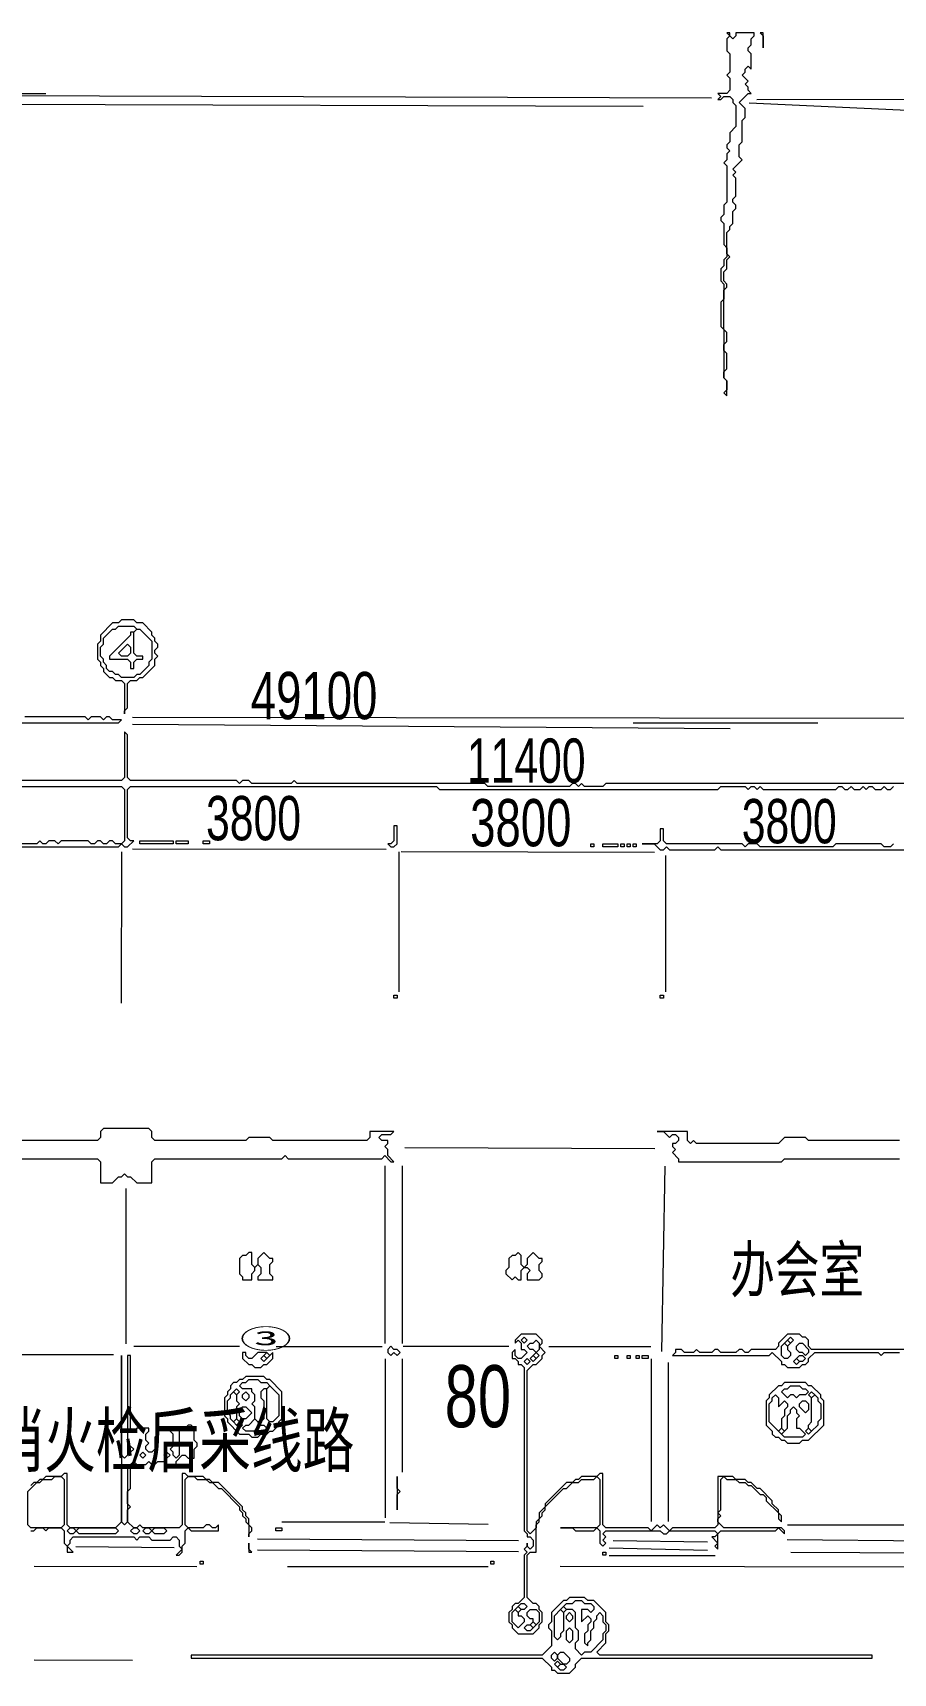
# Model space of a CAD drawing. Extents: x 10 to 1972, y 10 to 1392.
# Drawn here: x 823 to 1107, y 850 to 1392 of the extents above; entities that cross this region are included whole.
import ezdxf

# ---------------------------------------------------------------- set-up
doc = ezdxf.new("R2010")
doc.units = 0
for name, color, linetype, lineweight in [('OCR_TEXT', 6, 'Continuous', 0), ('TRACE_CURVE', 6, 'Continuous', 0), ('TRACE_STRAIGHT', 5, 'Continuous', 0), ('TRACE_TEXT_SYMBOL', 6, 'Continuous', 0)]:
    doc.layers.add(name, color=color, linetype=linetype, lineweight=lineweight)
doc.styles.add('wqy-unicode', font='wqy-unicode.lff')

msp = doc.modelspace()

# ---------------------------------------------------------------- linework, layer by layer
at = {"layer": 'TRACE_CURVE', "color": 6}
for points in [[(1052, 1392), (1053, 1391), (1052, 1390), (1052, 1386), (1053, 1385), (1053, 1379), (1052, 1378), (1053, 1377), (1053, 1373), (1052, 1372), (1049, 1372), (1050, 1371), (1049, 1370), (1050, 1370), (1051, 1371), (1053, 1371), (1054, 1370), (1054, 1369), (1055, 1368), (1055, 1361), (1053, 1359), (1053, 1356), (1052, 1355), (1052, 1354), (1053, 1353), (1052, 1352), (1052, 1350), (1051, 1349), (1052, 1348), (1052, 1336), (1051, 1335), (1051, 1332), (1050, 1331), (1050, 1330), (1051, 1329), (1051, 1322), (1052, 1321), (1052, 1318), (1051, 1317), (1051, 1315), (1050, 1314), (1050, 1310), (1051, 1309), (1051, 1304), (1050, 1303), (1050, 1295), (1051, 1294), (1051, 1278), (1052, 1277), (1052, 1274), (1051, 1273), (1052, 1272), (1052, 1277), (1051, 1278), (1051, 1280), (1052, 1281), (1052, 1286), (1051, 1287), (1051, 1289), (1052, 1290), (1052, 1293), (1051, 1294), (1051, 1307), (1052, 1308)], [(1052, 1308), (1052, 1309), (1051, 1310), (1051, 1313), (1052, 1314), (1052, 1317), (1053, 1318), (1052, 1319), (1052, 1326), (1053, 1327), (1053, 1328), (1054, 1329), (1054, 1333), (1055, 1334), (1055, 1335), (1054, 1336), (1054, 1337), (1055, 1338), (1055, 1344), (1054, 1345), (1055, 1346), (1054, 1347), (1057, 1350), (1056, 1351), (1056, 1355), (1057, 1356), (1057, 1363), (1058, 1364), (1058, 1367), (1056, 1369), (1059, 1372), (1060, 1372), (1059, 1373), (1059, 1374), (1058, 1375), (1059, 1376), (1057, 1378), (1058, 1379), (1058, 1380), (1059, 1381), (1060, 1380), (1060, 1385), (1059, 1386), (1059, 1387), (1060, 1388), (1060, 1390), (1061, 1391), (1061, 1392), (1055, 1392), (1055, 1391), (1054, 1390), (1053, 1391), (1053, 1392), (1052, 1392)], [(891, 1144), (890, 1145), (855, 1145), (854, 1146), (854, 1160), (853, 1161), (853, 1146), (852, 1145), (779, 1145)], [(1118, 1144), (1012, 1144), (1011, 1143), (1005, 1143), (1004, 1144), (1003, 1143), (1002, 1144), (1001, 1144), (1000, 1143), (973, 1143), (972, 1144), (910, 1144), (909, 1145), (908, 1144), (895, 1144), (894, 1145), (892, 1145), (891, 1144)], [(680, 1143), (852, 1143), (853, 1142), (853, 1125), (852, 1124), (850, 1124), (849, 1125), (848, 1125), (847, 1124), (846, 1124), (845, 1125), (844, 1125), (843, 1124), (842, 1124), (841, 1125), (832, 1125), (831, 1124), (830, 1125), (828, 1125), (827, 1124), (826, 1124), (825, 1125), (824, 1124), (798, 1124)], [(770, 1123), (851, 1123), (852, 1124), (853, 1123), (854, 1123), (856, 1125), (855, 1125), (854, 1126), (854, 1142), (855, 1143), (956, 1143), (957, 1142), (1049, 1142)], [(1049, 1142), (1050, 1143), (1058, 1143), (1059, 1142), (1060, 1143), (1061, 1143), (1062, 1142), (1063, 1143), (1064, 1142), (1088, 1142), (1089, 1143), (1090, 1143), (1091, 1142), (1092, 1142), (1093, 1143), (1094, 1142), (1096, 1142), (1097, 1143), (1098, 1142), (1099, 1143), (1100, 1143), (1101, 1142), (1103, 1142), (1104, 1143), (1105, 1142), (1106, 1142), (1107, 1143)], [(1107, 1124), (1106, 1123), (1104, 1123), (1103, 1124), (1088, 1124), (1087, 1123), (1063, 1123), (1062, 1124), (1059, 1124), (1058, 1123), (1057, 1124), (1032, 1124), (1031, 1125), (1031, 1129), (1030, 1129), (1030, 1125), (1029, 1124), (1024, 1124), (1028, 1124), (1030, 1122), (1031, 1122), (1032, 1123), (1033, 1122), (1048, 1122), (1049, 1123), (1050, 1122), (1117, 1122)], [(771, 1020), (844, 1020), (845, 1019), (845, 1012), (849, 1012), (851, 1014), (852, 1014), (853, 1015), (854, 1014), (855, 1014), (857, 1012), (862, 1012), (862, 1019), (863, 1020), (905, 1020), (906, 1021), (907, 1020), (938, 1020), (939, 1021), (941, 1019), (942, 1019), (940, 1021), (940, 1023), (939, 1024), (940, 1025), (940, 1026), (938, 1026), (937, 1027), (938, 1028), (941, 1028), (942, 1029), (934, 1029), (934, 1027), (933, 1026), (902, 1026), (901, 1027), (894, 1027), (893, 1026), (863, 1026), (862, 1027), (862, 1029), (861, 1030), (846, 1030), (845, 1029), (845, 1027), (844, 1026), (815, 1026)], [(984, 962), (982, 960), (982, 959), (983, 960), (984, 959), (984, 957), (985, 957), (986, 956), (984, 954), (983, 954), (982, 955), (982, 957), (981, 956), (981, 954), (982, 954), (983, 953), (983, 952), (984, 952), (985, 951), (985, 897), (986, 896), (986, 895), (987, 895), (988, 894), (988, 892), (987, 891), (986, 892), (986, 893), (986, 892), (985, 891), (986, 890), (985, 889), (985, 875), (983, 873), (982, 873), (981, 872), (981, 871), (980, 870), (980, 867), (981, 866), (981, 865), (983, 863), (988, 863), (990, 865), (990, 866), (991, 867), (991, 870), (990, 871), (990, 872), (989, 873), (988, 873), (986, 875), (986, 889), (987, 890), (989, 890), (989, 899), (990, 900), (990, 901), (991, 902), (991, 903), (992, 904), (992, 905), (998, 911), (999, 911)], [(1069, 904), (1067, 906), (1067, 907), (1063, 911), (1062, 911), (1060, 913), (1059, 913), (1058, 914), (1055, 914), (1054, 915), (1049, 915), (1049, 899), (1048, 898), (1034, 898), (1033, 897), (1031, 899), (1030, 898), (1029, 899), (1027, 897), (1026, 898), (1012, 898), (1011, 899), (1011, 916), (1010, 916), (1009, 915), (1004, 915), (1003, 914), (1002, 914), (1001, 913), (999, 913), (992, 906), (992, 905), (990, 903), (990, 901), (989, 900), (989, 898), (987, 896), (986, 897), (986, 950), (988, 952), (989, 952), (991, 954), (991, 955), (992, 956), (990, 958), (991, 959), (991, 960), (989, 962), (984, 962)], [(852, 955), (852, 900), (850, 898), (835, 898), (834, 899), (834, 916), (833, 916), (832, 915), (827, 915), (826, 914), (825, 914), (824, 913), (823, 913), (822, 912)], [(858, 899), (857, 898), (856, 898), (854, 900), (854, 904), (855, 905), (854, 906), (854, 910), (855, 911), (855, 919), (856, 920), (857, 919), (860, 919), (861, 920), (862, 919), (863, 919), (864, 920), (866, 920), (867, 919), (870, 919), (870, 920), (872, 922), (873, 922), (874, 921), (876, 921), (876, 924), (877, 925), (877, 926), (876, 927), (876, 931), (875, 932), (874, 932), (873, 931), (871, 931), (871, 922), (870, 921), (869, 922), (869, 923), (868, 924), (869, 925), (869, 929), (868, 930), (868, 931), (864, 931), (864, 929), (863, 928), (863, 924), (862, 923), (861, 923), (860, 924), (860, 925), (861, 926), (860, 927), (860, 929), (861, 930), (861, 931), (857, 931), (856, 930), (855, 931), (855, 955), (854, 955), (854, 922), (853, 921), (852, 922)], [(852, 922), (852, 955)], [(858, 895), (861, 895), (862, 894), (868, 894), (869, 895), (870, 895), (871, 894), (871, 892), (872, 891), (870, 889), (871, 889), (872, 890), (872, 892), (873, 893), (873, 897), (874, 898), (875, 897), (884, 897), (884, 899), (883, 898), (882, 898), (881, 899), (880, 899), (879, 898), (874, 898), (873, 899), (873, 914), (874, 915), (876, 915), (877, 914), (880, 914), (881, 913), (882, 913), (884, 911), (885, 911), (891, 905), (891, 904), (892, 903), (892, 902), (893, 901), (893, 900), (894, 899), (894, 895), (894, 896), (895, 897), (895, 898), (894, 899), (894, 901), (893, 902), (893, 903), (892, 904), (892, 905), (884, 913), (882, 913), (881, 914), (880, 914), (879, 915), (874, 915), (873, 916), (872, 916), (872, 899), (871, 898), (859, 898), (858, 899)], [(999, 911), (1001, 913), (1003, 913), (1004, 914), (1008, 914), (1009, 915), (1010, 914), (1010, 899), (1009, 898), (997, 898), (1001, 898), (1002, 897), (1008, 897), (1009, 898), (1010, 897), (1010, 893), (1011, 892), (1012, 893), (1011, 894), (1012, 895), (1011, 896), (1012, 897), (1030, 897), (1031, 896), (1032, 896), (1033, 897), (1048, 897), (1049, 896), (1048, 895), (1047, 895), (1049, 893), (1048, 892), (1049, 891), (1049, 896), (1050, 897), (1068, 897), (1069, 898), (1071, 896), (1071, 897), (1070, 898), (1051, 898), (1049, 900), (1049, 901), (1050, 902), (1049, 903), (1050, 904), (1050, 914), (1051, 915), (1052, 914), (1055, 914), (1056, 913), (1058, 913), (1059, 912), (1060, 912), (1063, 909), (1064, 909), (1065, 908), (1065, 907), (1069, 903), (1069, 901), (1070, 900), (1070, 902), (1069, 903), (1069, 904)], [(822, 897), (823, 897), (824, 898), (826, 898), (827, 897), (828, 898), (832, 898), (833, 897), (833, 893), (834, 892), (834, 890), (836, 890), (834, 892), (835, 893), (835, 894), (836, 895), (856, 895), (857, 894), (858, 895)]]:
    msp.add_lwpolyline(points, dxfattribs=at)
for points in [[(984, 960), (985, 961), (986, 960), (985, 959)], [(988, 959), (989, 960), (990, 959), (990, 957), (989, 956), (988, 957), (987, 957), (986, 958), (987, 959)], [(985, 953), (986, 954), (987, 953), (986, 952)], [(987, 954), (988, 955), (989, 954), (988, 953)], [(988, 955), (989, 956), (990, 955), (989, 954)], [(854, 924), (855, 925), (856, 924), (855, 923)], [(858, 922), (859, 923), (860, 922), (859, 921)], [(866, 922), (867, 923), (868, 922), (867, 921)], [(852, 918), (853, 919), (854, 918), (854, 900), (853, 899), (852, 900)], [(829, 914), (830, 915), (832, 915), (833, 914), (833, 899), (832, 898), (822, 898), (821, 899), (821, 910), (824, 913), (825, 913), (826, 914)], [(834, 897), (835, 898), (836, 898), (837, 897), (836, 896), (835, 896)], [(837, 897), (838, 898), (850, 898), (851, 897), (850, 896), (838, 896)], [(855, 897), (856, 898), (857, 898), (858, 897), (857, 896), (856, 896)], [(859, 897), (860, 898), (861, 898), (862, 897), (861, 896), (860, 896)], [(862, 897), (863, 898), (866, 898), (867, 897), (866, 896), (863, 896)], [(983, 872), (984, 873), (985, 873), (986, 872), (985, 871), (984, 871)], [(981, 870), (982, 871), (983, 870), (983, 869), (984, 869), (985, 868), (985, 867), (983, 865), (981, 867)], [(982, 871), (983, 872), (984, 871), (983, 870)], [(986, 870), (987, 871), (989, 871), (990, 870), (990, 867), (989, 866), (988, 867), (988, 868), (987, 868), (986, 869)], [(985, 865), (986, 866), (987, 866), (988, 865), (987, 864), (986, 864)], [(987, 866), (988, 867), (989, 866), (988, 865)]]:
    msp.add_lwpolyline(points, close=True, dxfattribs=at)
at = {"layer": 'TRACE_STRAIGHT', "color": 5}
for p, q in [((498.12, 1372.2), (1046.87, 1370.56)), ((713, 1372), (827, 1372)), ((430.62, 1369.62), (1024.38, 1367.75)), ((1059.32, 1368.82), (1121.91, 1366.01)), ((1061.88, 1369.95), (1349.38, 1370.75)), ((855.62, 1165.91), (1116.88, 1165.6)), ((855.62, 1163.54), (1053.13, 1162.12)), ((1021, 1164), (1082, 1164)), ((855.62, 1122.39), (939.37, 1122.26)), ((852.01, 1071.37), (852.07, 1121.38)), ((943.56, 1121.38), (943.65, 1075.12)), ((944.37, 1121.53), (1028.12, 1121.29)), ((1031.68, 1120.13), (1031.75, 1075.12)), ((945.64, 1023.74), (1028.14, 1023.33)), ((939.05, 958.88), (939.06, 1017.62)), ((944.7, 1017.62), (944.7, 958.88)), ((1030.49, 956.33), (1031.62, 1017.58)), ((853.43, 1010.12), (853.45, 958.87)), ((814.37, 955.35), (849.38, 955.28)), ((856, 958), (891, 958)), ((903.13, 957.95), (938.13, 957.94)), ((945, 958), (980, 958)), ((993.13, 957.95), (1026.88, 957.91)), ((939.06, 953.88), (939.06, 901.38)), ((944.68, 953.88), (944.71, 916.37)), ((1027.06, 900.12), (1027.09, 953.88)), ((1032.64, 952.63), (1032.64, 900.12)), ((905, 900), (939, 900)), ((940.64, 899.76), (973.11, 899.19)), ((896.87, 894.43), (983.12, 893.85)), ((1072, 899), (1119, 899)), ((836.88, 891.87), (869.38, 891.5)), ((896.87, 890.79), (983.12, 890.26)), ((1013.13, 891.42), (1045.64, 890.7)), ((1014.38, 893.88), (1045.64, 893.38)), ((1071.88, 894.17), (1161.87, 893.35)), ((1073.12, 890.03), (1164.39, 889.52)), ((823.12, 885.32), (876.88, 885.26)), ((906.87, 885.29), (973.12, 885.3)), ((996.88, 885.39), (1149.38, 885.03)), ((1013.12, 888.88), (1048.12, 888.88)), ((823.12, 854.37), (855.63, 854.3))]:
    msp.add_line(p, q, dxfattribs=at)
at = {"layer": 'TRACE_TEXT_SYMBOL', "color": 6}
for points in [[(1063, 1392), (1064, 1391), (1064, 1387), (1064, 1392)], [(852, 1198), (851, 1197), (849, 1197), (845, 1193), (845, 1191), (844, 1190), (844, 1185), (845, 1184), (845, 1183), (846, 1182), (846, 1181), (848, 1179), (849, 1179), (850, 1178), (852, 1178), (853, 1177), (853, 1167), (853, 1168), (854, 1169), (854, 1177), (855, 1178), (857, 1178), (858, 1179), (859, 1179), (863, 1183), (863, 1185), (864, 1186), (863, 1187), (863, 1188), (864, 1189), (864, 1190), (863, 1191), (863, 1192), (862, 1193), (862, 1194), (859, 1197), (857, 1197), (856, 1198)], [(850, 1195), (851, 1196), (856, 1196), (857, 1195), (856, 1194), (855, 1194), (855, 1193), (848, 1186), (848, 1185), (854, 1185), (855, 1184), (855, 1182), (856, 1182), (856, 1184), (857, 1185), (859, 1185), (859, 1186), (857, 1186), (856, 1187), (856, 1194), (857, 1195), (858, 1195), (862, 1191), (862, 1185), (861, 1184), (861, 1183), (858, 1180), (857, 1180), (856, 1179), (852, 1179), (851, 1180), (850, 1180), (849, 1181), (848, 1181), (847, 1182), (847, 1183), (846, 1184), (846, 1185), (845, 1186), (845, 1189), (846, 1190), (846, 1192), (849, 1195)], [(854, 1190), (855, 1189), (855, 1187), (854, 1186), (852, 1186), (851, 1187)], [(942, 1130), (942, 1125), (941, 1124), (940, 1124), (941, 1123), (942, 1123), (943, 1124), (943, 1130)], [(858, 1125), (869, 1125), (869, 1124), (858, 1124)], [(870, 1125), (874, 1125), (874, 1124), (870, 1124)], [(879, 1125), (881, 1125), (881, 1124), (879, 1124)], [(1007, 1124), (1008, 1124), (1008, 1123), (1007, 1123)], [(1011, 1124), (1016, 1124), (1016, 1123), (1011, 1123)], [(1017, 1124), (1018, 1124), (1018, 1123), (1017, 1123)], [(1019, 1124), (1020, 1124), (1020, 1123), (1019, 1123)], [(1021, 1124), (1022, 1124), (1022, 1123), (1021, 1123)], [(942, 1074), (943, 1074), (943, 1073), (942, 1073)], [(1030, 1074), (1031, 1074), (1031, 1073), (1030, 1073)], [(894, 989), (893, 988), (892, 988), (891, 987), (891, 982), (892, 981), (892, 980), (895, 980), (895, 982), (896, 983), (896, 984), (897, 985), (898, 984), (898, 982), (897, 981), (897, 980), (902, 980), (902, 981), (901, 982), (901, 985), (902, 986), (902, 987), (901, 987), (899, 989), (897, 987), (897, 985), (896, 984), (895, 985), (895, 989)], [(983, 989), (982, 988), (981, 988), (980, 987), (980, 984), (979, 983), (979, 982), (981, 980), (982, 981), (983, 980), (984, 980), (984, 983), (985, 984), (986, 984), (987, 983), (986, 982), (986, 980), (990, 980), (991, 981), (991, 982), (990, 983), (990, 985), (991, 986), (991, 987), (990, 987), (988, 989), (986, 987), (986, 985), (985, 984), (984, 985), (984, 988)], [(1071, 959), (1072, 960), (1073, 959), (1072, 958)], [(1072, 960), (1073, 961), (1074, 960), (1073, 959)], [(892, 956), (892, 954), (894, 952), (895, 952), (896, 951), (898, 951), (899, 952), (900, 952), (902, 954), (902, 956), (901, 955), (900, 956), (897, 956), (895, 954), (894, 954), (893, 955), (893, 956)], [(898, 954), (899, 955), (900, 954), (899, 953)], [(899, 955), (900, 956), (901, 955), (900, 954)], [(941, 958), (940, 957), (940, 956), (941, 955), (942, 956), (943, 955), (944, 956), (943, 957), (942, 957)], [(1015, 955), (1016, 955), (1016, 954), (1015, 954)], [(1019, 955), (1020, 955), (1020, 954), (1019, 954)], [(1022, 955), (1023, 955), (1023, 954), (1022, 954)], [(1024, 955), (1026, 955), (1026, 954), (1024, 954)], [(1070, 958), (1071, 959), (1072, 958), (1072, 957), (1073, 956), (1073, 955), (1072, 954), (1071, 954), (1070, 955)], [(1074, 953), (1075, 954), (1076, 953), (1075, 952)], [(1075, 958), (1076, 959), (1077, 959), (1079, 957), (1079, 956), (1078, 955), (1077, 956), (1076, 956), (1075, 957)], [(1075, 954), (1076, 955), (1077, 955), (1078, 954), (1077, 953), (1076, 953)], [(893, 948), (892, 947), (891, 947), (890, 946), (889, 946), (888, 945), (888, 944), (887, 943), (887, 942), (886, 941), (886, 935), (887, 934), (887, 933), (891, 929), (894, 929), (895, 928), (897, 928), (898, 929), (900, 929), (901, 930), (902, 930), (904, 932), (904, 933), (905, 934), (905, 943), (901, 947), (900, 947), (899, 948)], [(889, 943), (890, 944), (891, 943), (890, 942)], [(893, 946), (894, 947), (897, 947), (898, 946), (900, 946), (901, 945), (900, 944), (899, 944), (898, 943), (898, 941), (899, 940), (899, 934), (898, 933), (897, 933), (896, 934), (896, 938), (895, 939), (896, 940), (896, 942), (895, 943), (895, 944), (892, 944), (891, 945), (892, 946)], [(900, 944), (901, 945), (904, 942), (904, 935), (902, 933), (901, 933), (900, 934)], [(1071, 946), (1070, 945), (1069, 945), (1066, 942), (1066, 941), (1065, 940), (1065, 932), (1067, 930), (1067, 929), (1068, 928), (1069, 928), (1070, 927), (1071, 927), (1072, 926), (1076, 926), (1077, 927), (1079, 927), (1084, 932), (1084, 940), (1083, 941), (1083, 942), (1080, 945), (1079, 945), (1078, 946)], [(1072, 944), (1073, 945), (1076, 945), (1077, 944), (1078, 944), (1079, 943), (1078, 942), (1076, 942), (1075, 941), (1074, 942), (1073, 942), (1072, 941), (1070, 943), (1071, 944)], [(888, 942), (889, 943), (890, 942), (890, 940), (891, 939), (890, 938), (890, 934), (889, 933), (888, 934), (888, 935), (887, 936), (887, 940), (888, 941)], [(891, 937), (892, 938), (893, 938), (895, 936), (893, 934), (892, 934), (891, 935)], [(892, 942), (893, 943), (894, 942), (894, 941), (893, 940), (892, 941)], [(1067, 941), (1068, 942), (1069, 941), (1069, 938), (1071, 940), (1072, 939), (1072, 938), (1071, 937), (1071, 935), (1070, 934), (1070, 931), (1069, 930), (1066, 933), (1066, 939), (1067, 940)], [(1073, 937), (1074, 938), (1075, 937), (1075, 936), (1076, 935), (1075, 934), (1075, 931), (1076, 931), (1078, 929), (1077, 928), (1071, 928), (1070, 929), (1072, 931), (1072, 935), (1073, 936)], [(1076, 939), (1077, 940), (1078, 940), (1079, 939), (1079, 937), (1078, 936), (1076, 938)], [(1079, 942), (1080, 943), (1081, 942), (1080, 941)], [(1080, 941), (1081, 942), (1082, 941), (1082, 940), (1083, 939), (1083, 934), (1082, 933), (1082, 932), (1080, 930), (1079, 931), (1079, 932), (1080, 933)], [(889, 933), (890, 934), (891, 933), (890, 932)], [(890, 932), (891, 933), (892, 932), (891, 931)], [(896, 934), (898, 932), (899, 932), (900, 931), (899, 930), (893, 930), (892, 931), (893, 932), (894, 932)], [(1069, 930), (1070, 931), (1071, 930), (1070, 929)], [(1078, 930), (1079, 931), (1080, 930), (1079, 929)], [(943, 915), (943, 904), (943, 909), (944, 910), (943, 911)], [(903, 898), (905, 898), (905, 897), (903, 897)], [(894, 893), (894, 890), (895, 890), (894, 891)], [(1011, 890), (1012, 890), (1012, 889), (1011, 889)], [(878, 887), (879, 887), (879, 886), (878, 886)], [(974, 887), (975, 887), (975, 886), (974, 886)], [(1000, 875), (999, 874), (998, 874), (994, 870), (994, 867), (993, 866), (993, 865), (994, 864), (994, 859), (991, 856), (875, 856), (875, 855), (991, 855), (994, 852), (994, 851), (995, 851), (996, 850), (1000, 850), (1002, 852), (1002, 853), (1004, 855), (1100, 855), (1100, 856), (1010, 856), (1009, 857), (1012, 860), (1012, 863), (1013, 864), (1013, 866), (1012, 867), (1012, 870), (1008, 874), (1006, 874), (1005, 875)], [(1001, 873), (1002, 874), (1004, 874), (1005, 873), (1007, 873), (1008, 872), (1008, 871), (1007, 870), (1006, 871), (1004, 871), (1004, 867), (1006, 869), (1007, 868), (1007, 867), (1006, 866), (1006, 864), (1005, 863), (1005, 860), (1006, 859), (1006, 860), (1007, 861), (1007, 864), (1008, 865), (1008, 867), (1009, 868), (1009, 869), (1010, 870), (1011, 869), (1011, 867), (1012, 866), (1012, 864), (1011, 863), (1011, 861), (1007, 857), (1005, 857), (1004, 856), (1002, 858), (1002, 860), (1003, 861), (1003, 864), (1002, 865), (1002, 870), (1001, 871), (999, 871), (998, 872), (999, 873)], [(997, 871), (998, 870), (998, 864), (997, 863), (997, 862), (996, 861), (995, 862), (995, 869)], [(997, 871), (998, 872), (999, 871), (998, 870)], [(999, 869), (1000, 870), (1001, 869), (1001, 868), (1000, 867), (999, 868)], [(999, 864), (1000, 865), (1001, 864), (1001, 861), (1000, 860), (999, 861)], [(994, 856), (995, 857), (996, 856), (996, 855), (995, 854), (994, 855)], [(996, 856), (997, 857), (998, 857), (1000, 855), (1000, 854), (999, 853), (998, 853), (996, 855)], [(995, 853), (996, 854), (997, 853), (996, 852)], [(996, 852), (997, 853), (998, 853), (999, 852), (998, 851), (997, 851)]]:
    msp.add_lwpolyline(points, close=True, dxfattribs=at)
for points in [[(737, 1164), (851, 1164), (852, 1165), (849, 1165), (848, 1166), (847, 1166), (846, 1165), (845, 1166), (842, 1166), (841, 1165), (840, 1166), (820, 1166)], [(1029, 1029), (1031, 1029), (1033, 1027), (1034, 1028), (1035, 1028), (1036, 1027), (1036, 1026), (1035, 1025), (1034, 1025), (1034, 1024), (1035, 1023), (1034, 1022), (1036, 1020), (1036, 1019), (1070, 1019), (1071, 1020), (1109, 1020)], [(1109, 1026), (1079, 1026), (1078, 1027), (1071, 1027), (1069, 1025), (1042, 1025), (1041, 1026), (1040, 1025), (1039, 1026), (1039, 1029), (1029, 1029)], [(1114, 957), (1080, 957), (1079, 958), (1079, 960), (1078, 961), (1077, 961), (1076, 962), (1072, 962), (1069, 959), (1069, 958), (1068, 957), (1060, 957), (1059, 956), (1058, 956), (1057, 957), (1056, 957), (1055, 956), (1050, 956), (1049, 957), (1048, 957), (1047, 956), (1043, 956), (1042, 957), (1041, 956), (1038, 956), (1037, 957), (1035, 957), (1035, 956), (1034, 955), (1066, 955), (1067, 956), (1070, 953), (1070, 952), (1071, 952), (1072, 951), (1076, 951), (1077, 952), (1078, 952), (1079, 953), (1079, 954), (1081, 956), (1102, 956), (1103, 955), (1104, 956), (1109, 956)]]:
    msp.add_lwpolyline(points, dxfattribs=at)

# ---------------------------------------------------------------- texts
at = {"layer": 'OCR_TEXT', "color": 6, "style": 'wqy-unicode'}
for s, height, width, p in [('49100', 15.618, 0.72, (894.69, 1165.21)), ('11400', 14.642, 0.72, (966.1, 1144.2)), ('3800', 14.642, 0.72, (879.91, 1125.2)), ('3800', 15.618, 0.72, (967.17, 1123.21)), ('3800', 14.642, 0.72, (1056.91, 1124.2)), ('办会室', 15.026, 0.72, (1053.08, 975.89)), ('③', 6.39, 1.989909, (891, 957.28)), ('80', 20.499, 0.72, (958.73, 931.27)), ('NH-BV4x2.5-G20.WC消火检后采线路', 17.3989, 0.72, (646.39, 918.28))]:
    msp.add_text(s, height=height, dxfattribs=dict(at, width=width)).set_placement(p)

doc.saveas('drawing.dxf')
